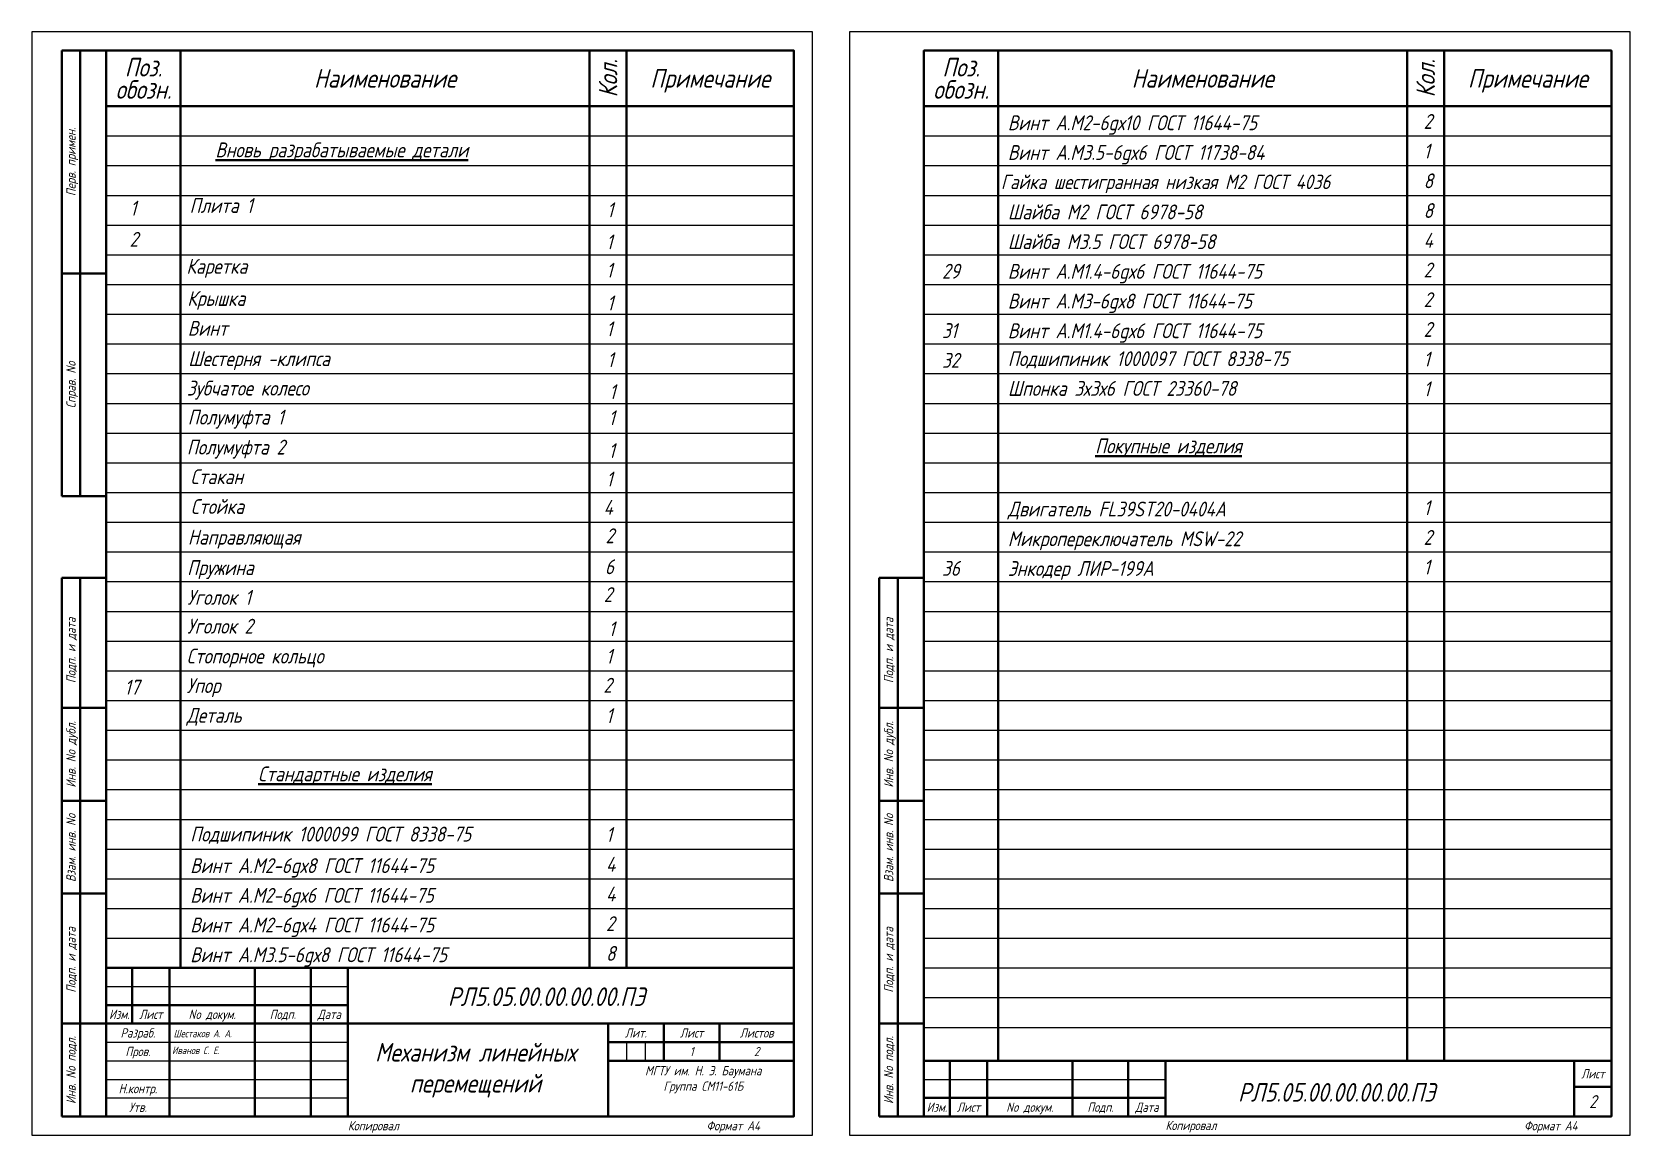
# Model space of a CAD drawing. Header units: inches. Extents: x 0 to 430, y 0 to 297.
import ezdxf
from ezdxf.enums import TextEntityAlignment as Align

# ---------------------------------------------------------------- set-up
doc = ezdxf.new("R2010")
doc.units = ezdxf.units.IN
doc.header["$MEASUREMENT"] = 0
for name, color, linetype, lineweight in [('OSN25', 2, 'Continuous', 20), ('OSN50', 3, 'Continuous', 40), ('TEXT', 250, 'Continuous', 40)]:
    doc.layers.add(name, color=color, linetype=linetype, lineweight=lineweight)
doc.styles.add('E', font='simplex.shx', dxfattribs={"width": 0.8, "oblique": 15})

msp = doc.modelspace()

# ---------------------------------------------------------------- linework, layer by layer
at = {"layer": 'OSN25', "color": 7}
for p, q in [((20, 269), (205, 269)), ((240, 269), (425, 269)), ((20, 261), (205, 261)), ((240, 261), (425, 261)), ((20, 253), (205, 253)), ((240, 253), (425, 253)), ((20, 245), (205, 245)), ((240, 245), (425, 245)), ((20, 237), (205, 237)), ((240, 237), (425, 237)), ((20, 229), (205, 229)), ((240, 229), (425, 229)), ((20, 221), (205, 221)), ((240, 221), (425, 221)), ((20, 213), (205, 213)), ((240, 213), (425, 213)), ((20, 205), (205, 205)), ((240, 205), (425, 205)), ((20, 197), (205, 197)), ((240, 197), (425, 197)), ((20, 189), (205, 189)), ((240, 189), (425, 189)), ((20, 181), (205, 181)), ((240, 181), (425, 181)), ((20, 173), (205, 173)), ((240, 173), (425, 173)), ((20, 165), (205, 165)), ((240, 165), (425, 165)), ((20, 157), (205, 157)), ((240, 157), (425, 157)), ((20, 149), (205, 149)), ((240, 149), (425, 149)), ((20, 141), (205, 141)), ((240, 141), (425, 141)), ((20, 133), (205, 133)), ((240, 133), (425, 133)), ((20, 125), (205, 125)), ((240, 125), (425, 125)), ((20, 117), (205, 117)), ((240, 117), (425, 117)), ((20, 109), (205, 109)), ((240, 109), (425, 109)), ((20, 101), (205, 101)), ((240, 101), (425, 101)), ((20, 93), (205, 93)), ((240, 93), (425, 93)), ((20, 85), (205, 85)), ((240, 85), (425, 85)), ((20, 77), (205, 77)), ((240, 77), (425, 77)), ((20, 69), (205, 69)), ((240, 69), (425, 69)), ((20, 61), (205, 61)), ((240, 61), (425, 61)), ((20, 53), (205, 53)), ((240, 53), (425, 53)), ((240, 45), (425, 45)), ((20, 40), (85, 40)), ((240, 37), (425, 37)), ((240, 29), (425, 29)), ((20, 25), (85, 25)), ((160, 25), (160, 20)), ((165, 25), (165, 20)), ((20, 20), (85, 20)), ((20, 15), (85, 15)), ((240, 15), (305, 15)), ((20, 10), (85, 10))]:
    msp.add_line(p, q, dxfattribs=at)
for points in [[(0, 0), (210, 0), (210, 297), (0, 297)], [(220, 0), (430, 0), (430, 297), (220, 297)]]:
    msp.add_lwpolyline(points, close=True, dxfattribs=at)
at = {"layer": 'OSN50', "color": 7}
for p, q in [((13, 292), (13, 172)), ((40, 292), (40, 45)), ((150, 292), (150, 45)), ((160, 292), (160, 45)), ((260, 292), (260, 20)), ((370, 292), (370, 20)), ((380, 292), (380, 20)), ((20, 277), (205, 277)), ((240, 277), (425, 277)), ((13, 5), (13, 150)), ((233, 5), (233, 150)), ((20, 45), (205, 45)), ((27, 45), (27, 30)), ((37, 45), (37, 5)), ((60, 45), (60, 5)), ((75, 45), (75, 5)), ((85, 45), (85, 5)), ((20, 35), (85, 35)), ((20, 30), (85, 30)), ((85, 30), (205, 30)), ((155, 30), (155, 5)), ((170, 30), (170, 20)), ((185, 30), (185, 20)), ((155, 25), (205, 25)), ((155, 20), (205, 20)), ((240, 20), (425, 20)), ((247, 20), (247, 5)), ((257, 20), (257, 5)), ((280, 20), (280, 5)), ((295, 20), (295, 5)), ((305, 20), (305, 5)), ((415, 20), (415, 5)), ((415, 13), (425, 13)), ((240, 10), (305, 10))]:
    msp.add_line(p, q, dxfattribs=at)
for points in [[(8, 292), (8, 172)], [(20, 292), (8, 292)], [(20, 232), (8, 232)], [(8, 172), (20, 172)], [(20, 150), (8, 150)], [(8, 5), (8, 150)], [(228, 5), (228, 150)], [(240, 150), (228, 150)], [(20, 115), (8, 115)], [(240, 115), (228, 115)], [(20, 90), (8, 90)], [(240, 90), (228, 90)], [(20, 65), (8, 65)], [(240, 65), (228, 65)], [(20, 30), (8, 30)], [(240, 30), (228, 30)], [(20, 5), (8, 5)], [(240, 5), (228, 5)]]:
    msp.add_lwpolyline(points, dxfattribs=at)
for points in [[(20, 5), (205, 5), (205, 292), (20, 292)], [(240, 5), (425, 5), (425, 292), (240, 292)]]:
    msp.add_lwpolyline(points, close=True, dxfattribs=at)

# ---------------------------------------------------------------- texts
at = {"layer": 'TEXT', "color": 7, "style": 'E', "oblique": 15, "width": 0.8}
for s, height, p in [('Поз.', 5, (30, 287.5)), ('Поз.', 5, (250, 287.5)), ('обозн.', 5, (30, 281.5)), ('Наименование', 5, (95, 284.5)), ('Примечание', 5, (182.5, 284.5)), ('обозн.', 5, (250, 281.5)), ('Наименование', 5, (315, 284.5)), ('Примечание', 5, (402.5, 284.5)), ('Изм.', 2.5, (23.5, 32.5)), ('Лист', 2.5, (32, 32.5)), ('No докум.', 2.5, (48.5, 32.5)), ('Подп.', 2.5, (67.5, 32.5)), ('Дата', 2.5, (80, 32.5)), ('Разраб.', 2.5, (28.5, 27.5)), ('Лит.', 2.5, (162.5, 27.5)), ('Лист', 2.5, (177.5, 27.5)), ('Листов', 2.5, (195, 27.5)), ('Пров.', 2.5, (28.5, 22.5)), ('1', 2.5, (177.5, 22.5)), ('2', 2.5, (195, 22.5)), ('Лист', 2.5, (420, 16.5)), ('Н.контр.', 2.5, (28.5, 12.5)), ('Утв.', 2.5, (28.5, 7.5)), ('Изм.', 2.5, (243.5, 7.5)), ('Лист', 2.5, (252, 7.5)), ('No докум.', 2.5, (268.5, 7.5)), ('Подп.', 2.5, (287.5, 7.5)), ('Дата', 2.5, (300, 7.5)), ('2', 3.5, (420, 9))]:
    msp.add_text(s, height=height, dxfattribs=at).set_placement(p, align=Align.MIDDLE_CENTER)
for s, height, p in [('Кол.', 5, (155, 284.5)), ('Кол.', 5, (375, 284.5)), ('Перв. примен.', 2.5, (10.5, 262)), ('Справ. No', 2.5, (10.5, 202)), ('Подп. и дата', 2.5, (10.5, 130.5)), ('Подп. и дата', 2.5, (230.5, 130.5)), ('Инв. No дубл.', 2.5, (10.5, 102.49)), ('Инв. No дубл.', 2.5, (230.5, 102.49)), ('Взам. инв. No', 2.5, (10.5, 77.33)), ('Взам. инв. No', 2.5, (230.5, 77.33)), ('Подп. и дата', 2.5, (10.5, 47.16)), ('Подп. и дата', 2.5, (230.5, 47.16)), ('Инв. No подл.', 2.5, (10.5, 17.5)), ('Инв. No подл.', 2.5, (230.5, 17.5))]:
    msp.add_text(s, height=height, rotation=90, dxfattribs=at).set_placement(p, align=Align.MIDDLE_CENTER)
at = {"layer": 'TEXT', "color": 7, "linetype": 'Continuous', "style": 'E', "oblique": 15, "width": 0.8}
for s, p in [('Копировал', (85, 1.25)), ('Формат A4', (181.5, 1.25)), ('Копировал', (305, 1.33)), ('Формат A4', (401.5, 1.25))]:
    msp.add_text(s, height=2.5, dxfattribs=at).set_placement(p)
at = {"layer": 'TEXT', "attachment_point": 1, "style": 'E'}
for s, width, heights, insert, char_height in [('\\pxt10;Винт А.М2-6gх10 ГОСТ 11644-75', 107.4078, [6.78], (262.59, 274.54), 4), ('2', 5.365, [4.95], (374.46, 274.91), 4), ('{\\LВновь разрабатываемые детали}', 87.2832, [6.78], (49.36, 267.24), 4), ('1', 5.365, [4.95], (374.46, 266.91), 4), ('Винт А.М3.5-6gх6 ГОСТ 11738-84', 107.4078, [6.78], (262.59, 266.54), 4), ('Гайка шестигранная низкая М2 ГОСТ 4036 ', 117.4078, [6.78], (260.72, 258.58), 3.9), ('8', 5.365, [4.95], (374.46, 258.91), 4), ('1', 5.365, [4.95], (26.4, 251.55), 4), ('Плита 1', 25.7105, [6.78], (42.42, 252.27), 4), ('1', 5.365, [4.95], (154.73, 251.11), 4), ('Шайба М2 ГОСТ 6978-58', 107.4078, [6.78], (262.59, 250.54), 4), ('8', 5.365, [4.95], (374.46, 250.91), 4), ('2', 5.365, [4.95], (26.27, 243.17), 4), ('1', 5.365, [4.95], (154.53, 242.48), 4), ('Шайба М3.5 ГОСТ 6978-58', 107.4078, [6.78], (262.59, 242.54), 4), ('4', 5.365, [4.95], (374.46, 242.91), 4), ('Каретка', 25.7105, [6.78], (41.56, 235.9), 4), ('1', 5.365, [4.95], (154.53, 234.85), 4), ('29', 5.365, [4.95], (244.88, 234.58), 4), ('Винт А.М1.4-6gх6 ГОСТ 11644-75', 107.4078, [6.78], (262.59, 234.54), 4), ('2', 5.365, [4.95], (374.46, 234.91), 4), ('Крышка', 25.7105, [6.78], (41.8, 227.24), 4), ('1', 5.365, [4.95], (154.73, 226.02), 4), ('Винт А.М3-6gх8 ГОСТ 11644-75', 107.4078, [6.78], (262.59, 226.54), 4), ('2', 5.365, [4.95], (374.46, 226.91), 4), ('Винт', 25.7105, [6.78], (41.93, 219.2), 4), ('1', 5.365, [4.95], (154.53, 219.06), 4), ('31', 5.365, [4.95], (244.88, 218.58), 4), ('Винт А.М1.4-6gх6 ГОСТ 11644-75', 107.4078, [6.78], (262.59, 218.54), 4), ('2', 5.365, [4.95], (374.46, 218.91), 4), ('Шестерня -клипса', 53.9234, [6.78], (42.05, 211.03), 4), ('1', 5.365, [4.95], (154.8, 210.76), 4), ('Подшипиник 1000097 ГОСТ 8338-75', 107.4078, [6.78], (262.59, 211.02), 4), ('1', 5.365, [4.95], (374.46, 210.91), 4), ('32', 5.365, [4.95], (244.88, 210.58), 4), ('Зубчатое колесо', 53.9234, [6.78], (41.68, 203.1), 4), ('1', 5.365, [4.95], (155.33, 202.14), 4), ('Шпонка 3х3х6 ГОСТ 23360-78', 107.4078, [6.78], (262.59, 203.02), 4), ('1', 5.365, [4.95], (374.46, 202.91), 4), ('Полумуфта 1', 53.9234, [6.78], (41.93, 195.29), 4), ('1', 5.365, [4.95], (155.13, 195.11), 4), ('Полумуфта 2', 53.9234, [6.78], (41.68, 187.22), 4), ('1', 5.365, [4.95], (155.13, 186.28), 4), ('{\\LПокупные изделия}', 87.2832, [6.78], (286.08, 187.55), 4), ('Стакан', 53.9234, [6.78], (42.66, 179.25), 4), ('1', 5.365, [4.95], (154.53, 178.63), 4), ('Стойка', 53.9234, [6.78], (42.73, 171.23), 4), ('4', 5.365, [4.95], (153.8, 171.01), 4), ('Двигатель FL39ST20-0404A', 107.4078, [6.78], (262.59, 170.54), 4), ('1', 5.365, [4.95], (374.46, 170.91), 4), ('Направляющая', 53.9234, [6.78], (41.97, 162.97), 4), ('2', 5.365, [4.95], (154.34, 163.35), 4), ('Микропереключатель MSW-22', 107.4078, [6.78], (262.59, 162.54), 4), ('2', 5.365, [4.95], (374.46, 162.91), 4), ('6', 5.365, [4.95], (154.16, 155), 4), ('1', 5.365, [4.95], (374.46, 154.91), 4), ('Пружина', 53.9234, [6.78], (41.77, 154.77), 4), ('36', 5.365, [4.95], (244.88, 154.58), 4), ('Энкодер ЛИР-199А', 107.4078, [6.78], (262.59, 154.54), 4), ('Уголок 1', 53.9234, [6.78], (41.85, 146.77), 4), ('2', 5.365, [4.95], (153.86, 147.52), 4), ('Уголок 2', 53.9234, [6.78], (41.77, 139.01), 4), ('1', 5.365, [4.95], (155.13, 138.29), 4), ('Стопорное кольцо', 53.9234, [6.78], (41.63, 130.96), 4), ('1', 5.365, [4.95], (154.46, 130.91), 4), ('17', 5.365, [4.95], (24.88, 122.58), 4), ('Упор', 53.9234, [6.78], (41.63, 123.01), 4), ('2', 5.365, [4.95], (153.76, 123.11), 4), ('Деталь', 53.9234, [6.78], (41.63, 115.01), 4), ('1', 5.365, [4.95], (154.46, 114.91), 4), ('{\\LСтандартные изделия}', 87.2832, [6.78], (60.83, 99.24), 4), ('Подшипиник 1000099 ГОСТ 8338-75', 107.4078, [6.78], (42.59, 83.02), 4), ('1', 5.365, [4.95], (154.46, 82.91), 4), ('Винт А.М2-6gх8 ГОСТ 11644-75', 107.4078, [6.78], (42.59, 74.54), 4), ('4', 5.365, [4.95], (154.46, 74.91), 4), ('Винт А.М2-6gх6 ГОСТ 11644-75', 107.4078, [6.78], (42.59, 66.54), 4), ('4', 5.365, [4.95], (154.46, 66.91), 4), ('Винт А.М2-6gх4 ГОСТ 11644-75', 107.4078, [6.78], (42.59, 58.54), 4), ('2', 5.365, [4.95], (154.46, 58.91), 4), ('Винт А.М3.5-6gх8 ГОСТ 11644-75', 107.4078, [6.78], (42.59, 50.54), 4), ('8', 5.365, [4.95], (154.46, 50.91), 4)]:
    msp.add_mtext_dynamic_manual_height_columns(s, width=width, gutter_width=0, heights=heights, dxfattribs=dict(at, insert=insert, char_height=char_height))
at = {"layer": 'TEXT', "color": 7, "attachment_point": 1, "style": 'E'}
for s, width, gutter_width, heights, insert, char_height in [('РЛ5.05.00.00.00.00.ПЭ', 5, 12.5, [5.97], (111.89, 39.76), 5), ('Шестаков А. А.', 23, 1, [1.42], (38.11, 28.33), 2), ('Иванов С. Е. ', 23, 1, [1.42], (37.69, 23.79), 2), ('\\pxqc;Механизм линейных\\Pперемещений', 62.3002, 12.5, [15.46], (88.17, 24.79), 5), ('\\pxqc;МГТУ им. Н. Э. Баумана\\PГруппа СМ11-61Б', 48.7424, 12.5, [0], (156.26, 18.58), 2.5), ('РЛ5.05.00.00.00.00.ПЭ', 5, 12.5, [5.97], (324.52, 14), 5)]:
    msp.add_mtext_dynamic_manual_height_columns(s, width=width, gutter_width=gutter_width, heights=heights, dxfattribs=dict(at, insert=insert, char_height=char_height))

doc.saveas('drawing.dxf')
